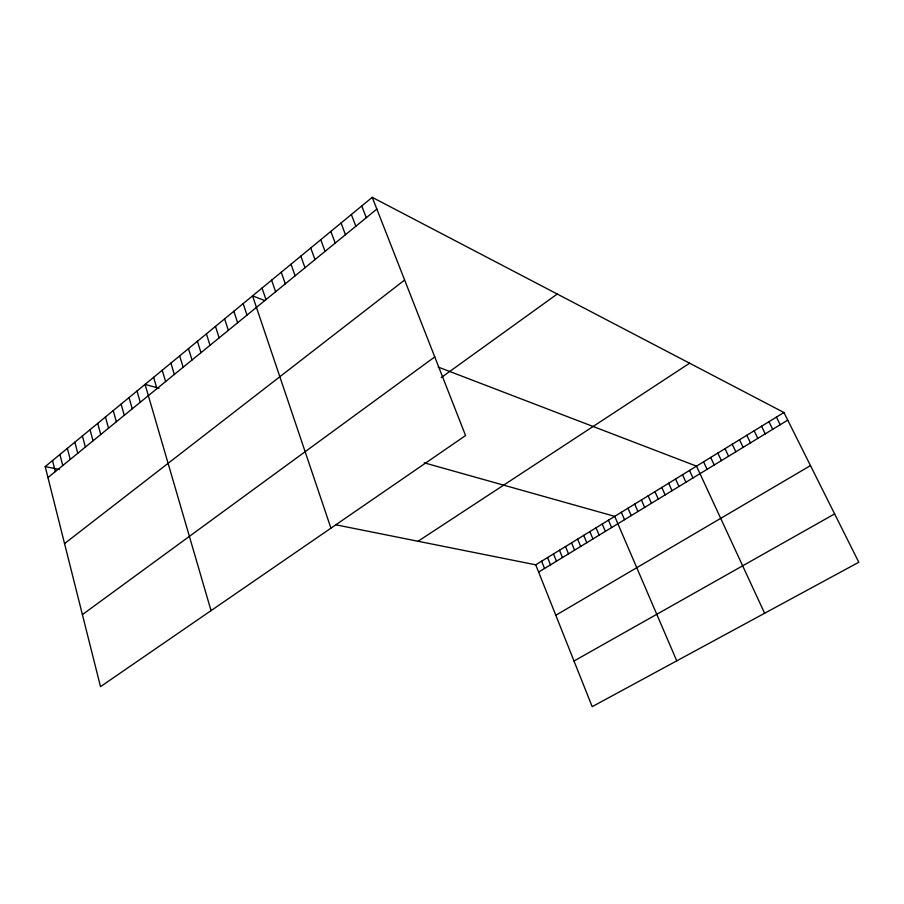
<?xml version="1.0" encoding="UTF-8"?>
<svg xmlns="http://www.w3.org/2000/svg" width="904" height="904" viewBox="0 0 904 904"><rect width="100%" height="100%" fill="white"/><g stroke="black" fill="none" stroke-linecap="round" stroke-linejoin="round"><path stroke-width="1.36" d="M372.233 197.332L465.571 435.558L100.502 686.656L45.2 466.6L372.233 197.332L783.926 412.506L858.8 562.243L592.176 706.668L535.733 564.819L335.847 524.806M47.968 477.606L376.844 209.095M64.546 543.598L404.63 280.014M82.4 614.607L434.756 356.911M441.186 377.623L557.248 294.026M418.066 541.259L689.594 363.205M535.733 564.819L783.926 412.506M538.626 572.085L787.746 420.134M555.813 615.274L810.481 465.605M574.006 661.016L834.629 513.901M45.2 466.6L59.506 469.47M159.014 388.291L145.069 384.369L211.039 610.629M424.225 462.825L614.72 516.353L676.757 660.858M264.793 300.557L252.555 295.868L330.932 528.162M438.203 367.069L696.521 466.148L764.626 613.262M776.423 417.117L780.208 424.744M768.954 421.705L772.705 429.31M761.518 426.259L765.247 433.863M754.139 430.79L757.834 438.383M746.794 435.299L750.467 442.881M739.495 439.773L743.133 447.344M732.229 444.237L735.845 451.797M725.008 448.666L728.601 456.215M717.832 453.073L721.392 460.611M710.691 457.458L714.216 464.984M703.583 461.808L707.086 469.334M689.503 470.453L692.95 477.956M682.52 474.747L685.944 482.239M675.57 479.007L678.972 486.488M668.666 483.244L672.034 490.714M661.784 487.459L665.141 494.929M654.959 491.663L658.281 499.11M648.157 495.833L651.456 503.268M641.399 499.98L644.665 507.404M634.676 504.104L637.919 511.528M627.986 508.206L631.207 515.619M621.33 512.297L624.528 519.687M608.46 520.195L611.601 527.574M602.222 524.015L605.352 531.382M596.03 527.823L599.137 535.179M589.86 531.608L592.945 538.953M583.724 535.371L586.786 542.705M577.622 539.112L580.662 546.445M571.554 542.841L574.571 550.163M565.508 546.547L568.503 553.858M559.497 550.242L562.469 557.542M553.508 553.915L556.457 561.203M547.553 557.565L550.491 564.853M541.632 561.203L544.536 568.48M361.747 205.965L366.289 217.717M351.351 214.519L355.837 226.249M341.057 222.994L345.475 234.701M330.864 231.39L335.214 243.086M320.762 239.707L325.056 251.38M310.75 247.956L314.976 259.606M300.829 256.126L304.998 267.753M290.998 264.217L295.111 275.822M281.257 272.24L285.314 283.822M271.607 280.183L275.607 291.755M262.036 288.06L265.979 299.608M243.165 303.597L246.995 315.112M233.853 311.27L237.628 322.751M224.621 318.875L228.35 330.333M215.468 326.401L219.152 337.847M206.406 333.87L210.022 345.294M197.411 341.271L200.982 352.673M188.495 348.616L192.021 359.995M179.659 355.882L183.139 367.239M170.901 363.103L174.325 374.437M162.223 370.256L165.601 381.567M153.612 377.341L156.934 388.63M137.012 391.003L140.256 402.246M129.035 397.579L132.233 408.811M121.102 404.099L124.266 415.309M113.249 410.574L116.356 421.761M105.44 417.004L108.514 428.168M97.7 423.366L100.739 434.519M90.027 429.694L93.022 440.813M82.411 435.965L85.36 447.073M74.851 442.192L77.767 453.266M67.348 448.361L70.229 459.424M59.913 454.486L62.749 465.526M52.522 460.565L55.325 471.594"/></g></svg>
